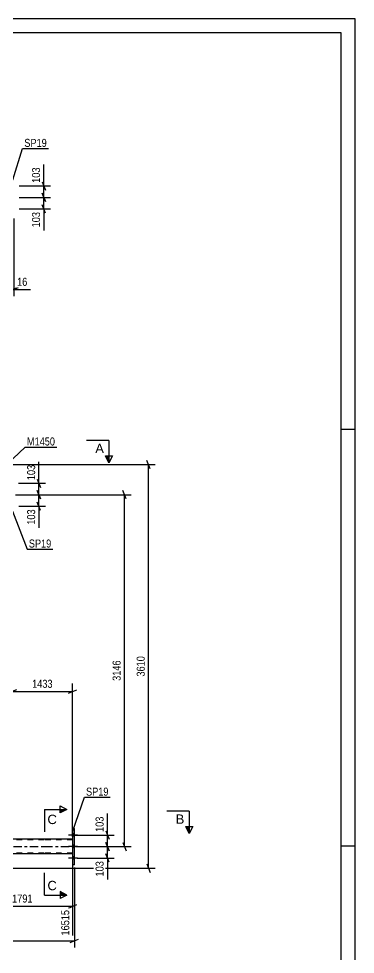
# Model space of a CAD drawing. Header units: millimetres. Extents: x -78 to 763, y -424 to 170.
# Drawn here: x 642.2 to 762.6, y -164.4 to 170.3 of the extents above; entities that cross this region are included whole.
import ezdxf

# ---------------------------------------------------------------- set-up
doc = ezdxf.new("R2010")
doc.units = ezdxf.units.MM
doc.linetypes.add('DXK_LINE_DOT2', pattern=[3.9198, 1.9599, -1.9599])
doc.linetypes.add('DXK_LINE_DOT3', pattern=[5.9187, 2.979, -0.9799, 0.9799, -0.9799])
doc.styles.add('Arial', font='ARIAL.TTF', dxfattribs={"height": 0.2})
doc.styles.add('Arial Narrow', font='ARIALN.TTF', dxfattribs={"height": 0.2})

# ---------------------------------------------------------------- blocks, each defined once
blk = doc.blocks.new('Unknown-814185653-1133')
at = {"color": 5, "linetype": 'Continuous'}
for p, q in [((762.64, 170.32), (-78.36, 170.32)), ((762.64, -423.68), (762.64, 170.32)), ((757.64, 165.32), (-73.36, 165.32)), ((757.64, -418.68), (757.64, 165.32)), ((762.64, 23.32), (757.64, 23.32)), ((762.64, -125.68), (757.64, -125.68))]:
    blk.add_line(p, q, dxfattribs=at)
blk = doc.blocks.new('Part-814185653-3967 - 3727')
at = {"color": 7, "linetype": 'DXK_LINE_DOT2'}
for p, q in [((651.29, -123.46), (36.63, -123.46)), ((661.51, -123.46), (651.39, -123.46)), ((661.51, -123.22), (661.51, -128.5)), ((651.29, -128.26), (36.63, -128.26)), ((661.51, -128.26), (651.39, -128.26))]:
    blk.add_line(p, q, dxfattribs=at)
at = {"color": 2, "linetype": 'Continuous'}
for p, q in [((651.29, -123.22), (551.17, -123.22)), ((661.51, -123.22), (651.39, -123.22)), ((651.29, -128.5), (551.17, -128.5)), ((661.51, -128.5), (651.39, -128.5))]:
    blk.add_line(p, q, dxfattribs=at)
at = {"color": 7, "linetype": 'DXK_LINE_DOT3'}
for p, q in [((36.63, -125.86), (651.29, -125.86)), ((651.39, -125.86), (661.51, -125.86))]:
    blk.add_line(p, q, dxfattribs=at)
blk = doc.blocks.new('Part-814185653-3977 - 3727')
at = {"color": 2, "linetype": 'Continuous'}
for p, q in [((662.15, -119.36), (661.51, -119.36)), ((661.51, -119.36), (661.51, -132.36)), ((662.15, -132.36), (662.15, -119.36)), ((662.15, -132.36), (661.51, -132.36))]:
    blk.add_line(p, q, dxfattribs=at)
blk = doc.blocks.new('Bolt-814185653-4028 - 3727')
at = {"linetype": 'Continuous'}
for points in [[(661.51, -121.32), (661.51, -122.2), (662.15, -122.2), (662.15, -121.32)], [(661.51, -121.32), (661.51, -122.2), (662.15, -122.2), (662.15, -121.32)], [(661.51, -121.32), (661.51, -122.2), (662.15, -122.2), (662.15, -121.32)], [(661.51, -125.42), (661.51, -126.3), (662.15, -126.3), (662.15, -125.42)], [(661.51, -125.42), (661.51, -126.3), (662.15, -126.3), (662.15, -125.42)], [(661.51, -129.52), (661.51, -130.4), (662.15, -130.4), (662.15, -129.52)], [(661.51, -129.52), (661.51, -130.4), (662.15, -130.4), (662.15, -129.52)], [(661.51, -129.52), (661.51, -130.4), (662.15, -130.4), (662.15, -129.52)]]:
    blk.add_hatch(color=1, dxfattribs=at).paths.add_polyline_path(points)
at = {"color": 1, "linetype": 'Continuous'}
for p, q in [((663.31, -121.76), (659.99, -121.76)), ((663.31, -121.76), (659.99, -121.76)), ((663.31, -121.76), (659.99, -121.76)), ((662.15, -121.32), (661.51, -121.32)), ((662.15, -121.32), (661.51, -121.32)), ((662.15, -121.32), (661.51, -121.32)), ((662.15, -122.2), (661.51, -122.2)), ((662.15, -122.2), (661.51, -122.2)), ((662.15, -122.2), (661.51, -122.2)), ((663.31, -125.86), (659.99, -125.86)), ((663.31, -125.86), (659.99, -125.86)), ((662.15, -125.42), (661.51, -125.42)), ((662.15, -125.42), (661.51, -125.42)), ((662.15, -126.3), (661.51, -126.3)), ((662.15, -126.3), (661.51, -126.3)), ((663.31, -129.96), (659.99, -129.96)), ((663.31, -129.96), (659.99, -129.96)), ((663.31, -129.96), (659.99, -129.96)), ((662.15, -129.52), (661.51, -129.52)), ((662.15, -129.52), (661.51, -129.52)), ((662.15, -129.52), (661.51, -129.52)), ((662.15, -130.4), (661.51, -130.4)), ((662.15, -130.4), (661.51, -130.4)), ((662.15, -130.4), (661.51, -130.4))]:
    blk.add_line(p, q, dxfattribs=at)
blk = doc.blocks.new('StraightDimension-814185653-3025 - 2694')
at = {"color": 7, "linetype": 'Continuous'}
for p, q in [((642.45, 110.47), (653.61, 110.47)), ((650.61, 111.97), (651.81, 108.97)), ((651.21, 106.37), (651.21, 110.47)), ((651.81, 104.87), (650.61, 107.87)), ((642.45, 106.37), (653.61, 106.37))]:
    blk.add_line(p, q, dxfattribs=at)
at = {"color": 0}
blk.add_wipeout([(650.46, 117.68), (646.26, 117.68), (646.26, 111), (650.46, 111)], dxfattribs=at)
at = {"color": 7, "linetype": 'Continuous'}
blk.add_line((651.21, 110.47), (651.21, 118.21), dxfattribs=at)
blk.add_line((651.21, 110.47), (651.21, 118.21), dxfattribs=at)
at = {"color": 3, "style": 'Arial Narrow'}
blk.add_text('103', height=2.863, rotation=90.0002, dxfattribs=at).set_placement((649.86, 111.6))
blk = doc.blocks.new('StraightDimension-814185653-3038 - 2694')
at = {"color": 7, "linetype": 'Continuous'}
for p, q in [((650.61, 107.87), (651.81, 104.87)), ((642.45, 106.37), (653.61, 106.37)), ((651.81, 100.77), (650.61, 103.77)), ((651.21, 102.27), (651.21, 106.37)), ((642.45, 102.27), (653.61, 102.27))]:
    blk.add_line(p, q, dxfattribs=at)
at = {"color": 0}
blk.add_wipeout([(650.46, 101.75), (646.26, 101.75), (646.26, 95.06), (650.46, 95.06)], dxfattribs=at)
at = {"color": 7, "linetype": 'Continuous'}
blk.add_line((651.21, 102.27), (651.21, 94.54), dxfattribs=at)
blk.add_line((651.21, 102.27), (651.21, 94.54), dxfattribs=at)
at = {"color": 3, "style": 'Arial Narrow'}
blk.add_text('103', height=2.863, rotation=90.0002, dxfattribs=at).set_placement((649.86, 95.66))
blk = doc.blocks.new('StraightDimension-814185653-3072 - 2694')
at = {"color": 7, "linetype": 'Continuous'}
for p, q in [((639.89, 98.87), (639.89, 71.01)), ((640.53, 98.87), (640.53, 71.01)), ((638.39, 72.81), (641.39, 74.01)), ((642.03, 74.01), (639.03, 72.81)), ((639.89, 73.41), (640.53, 73.41))]:
    blk.add_line(p, q, dxfattribs=at)
at = {"color": 0}
blk.add_wipeout([(645.91, 74.16), (645.91, 78.36), (641.05, 78.36), (641.05, 74.16)], dxfattribs=at)
at = {"color": 7, "linetype": 'Continuous'}
blk.add_line((640.53, 73.41), (646.43, 73.41), dxfattribs=at)
blk.add_line((640.53, 73.41), (646.43, 73.41), dxfattribs=at)
at = {"color": 3, "style": 'Arial Narrow'}
blk.add_text('16', height=2.863, dxfattribs=at).set_placement((641.65, 74.76))
blk = doc.blocks.new('StraightDimension-814185653-10199 - 3727')
at = {"color": 7, "linetype": 'Continuous'}
for p, q in [((642.21, 4.1), (651.86, 4.1)), ((648.86, 5.6), (650.06, 2.6)), ((649.46, 0), (649.46, 4.1)), ((641.21, 0), (651.86, 0)), ((650.06, -1.5), (648.86, 1.5))]:
    blk.add_line(p, q, dxfattribs=at)
at = {"color": 0}
blk.add_wipeout([(648.71, 11.31), (644.51, 11.31), (644.51, 4.63), (648.71, 4.63)], dxfattribs=at)
at = {"color": 7, "linetype": 'Continuous'}
blk.add_line((649.46, 4.1), (649.46, 11.83), dxfattribs=at)
blk.add_line((649.46, 4.1), (649.46, 11.83), dxfattribs=at)
at = {"color": 3, "style": 'Arial Narrow'}
blk.add_text('103', height=2.863, rotation=90.0002, dxfattribs=at).set_placement((648.11, 5.23))
blk = doc.blocks.new('StraightDimension-814185653-5083 - 3727')
at = {"color": 7, "linetype": 'Continuous'}
for p, q in [((673.35, -120.26), (674.55, -123.26)), ((661.75, -121.76), (676.35, -121.76)), ((673.95, -125.86), (673.95, -121.76)), ((663.15, -125.86), (676.35, -125.86)), ((674.55, -127.36), (673.35, -124.36))]:
    blk.add_line(p, q, dxfattribs=at)
at = {"color": 0}
blk.add_wipeout([(673.2, -114.55), (669, -114.55), (669, -121.23), (673.2, -121.23)], dxfattribs=at)
at = {"color": 7, "linetype": 'Continuous'}
blk.add_line((673.95, -121.76), (673.95, -114.02), dxfattribs=at)
blk.add_line((673.95, -121.76), (673.95, -114.02), dxfattribs=at)
at = {"color": 3, "style": 'Arial Narrow'}
blk.add_text('103', height=2.863, rotation=90.0002, dxfattribs=at).set_placement((672.6, -120.63))
blk = doc.blocks.new('StraightDimension-814185653-5121 - 3727')
at = {"color": 7, "linetype": 'Continuous'}
for p, q in [((638.33, 10.8), (691.06, 10.8)), ((689.26, 9.3), (688.06, 12.3)), ((688.66, -133.6), (688.66, 10.8)), ((552.17, -133.6), (691.06, -133.6)), ((688.06, -132.1), (689.26, -135.1))]:
    blk.add_line(p, q, dxfattribs=at)
at = {"color": 0}
blk.add_wipeout([(687.91, -57.15), (683.71, -57.15), (683.71, -65.66), (687.91, -65.66)], dxfattribs=at)
at = {"color": 3, "style": 'Arial Narrow'}
blk.add_text('3610', height=2.863, rotation=90.0002, dxfattribs=at).set_placement((687.31, -65.06))
blk = doc.blocks.new('StraightDimension-814185653-4795 - 3727')
at = {"color": 7, "linetype": 'Continuous'}
for p, q in [((662.15, -133.36), (662.15, -162.02)), ((-0.64, -159.62), (662.15, -159.62)), ((660.65, -160.22), (663.65, -159.02))]:
    blk.add_line(p, q, dxfattribs=at)
blk = doc.blocks.new('StraightDimension-814185653-5091 - 3727')
at = {"color": 7, "linetype": 'Continuous'}
for p, q in [((663.15, -125.86), (676.35, -125.86)), ((673.35, -124.36), (674.55, -127.36)), ((673.95, -129.96), (673.95, -125.86)), ((663.15, -129.96), (676.35, -129.96)), ((674.55, -131.46), (673.35, -128.46))]:
    blk.add_line(p, q, dxfattribs=at)
at = {"color": 0}
blk.add_wipeout([(673.2, -130.48), (669, -130.48), (669, -137.17), (673.2, -137.17)], dxfattribs=at)
at = {"color": 7, "linetype": 'Continuous'}
blk.add_line((673.95, -129.96), (673.95, -137.69), dxfattribs=at)
blk.add_line((673.95, -129.96), (673.95, -137.69), dxfattribs=at)
at = {"color": 3, "style": 'Arial Narrow'}
blk.add_text('103', height=2.863, rotation=90.0002, dxfattribs=at).set_placement((672.6, -136.57))
blk = doc.blocks.new('StraightDimension-814185653-4539 - 3727')
at = {"color": 7, "linetype": 'Continuous'}
for p, q in [((625.56, -124.22), (625.56, -157.69)), ((661.51, -129.5), (661.51, -157.69)), ((627.06, -146.65), (624.06, -147.85)), ((625.56, -147.25), (661.51, -147.25)), ((660.01, -147.85), (663.01, -146.65))]:
    blk.add_line(p, q, dxfattribs=at)
at = {"color": 0}
blk.add_wipeout([(647.79, -146.5), (647.79, -142.3), (639.28, -142.3), (639.28, -146.5)], dxfattribs=at)
at = {"color": 0, "linetype": 'Continuous'}
blk.add_wipeout([(660.91, -147.95), (656.71, -147.95), (656.71, -158.29), (660.91, -158.29)], dxfattribs=at)
at = {"color": 3, "style": 'Arial Narrow'}
blk.add_text('1791', height=2.863, dxfattribs=at).set_placement((639.88, -145.9))
at = {"color": 3, "linetype": 'Continuous', "style": 'Arial Narrow'}
blk.add_text('16515', height=2.863, rotation=90.0002, dxfattribs=at).set_placement((660.31, -157.69))
blk = doc.blocks.new('StraightDimension-814185653-4806 - 3727')
at = {"color": 7, "linetype": 'Continuous'}
for p, q in [((639.89, -3), (639.89, -72.81)), ((641.39, -69.81), (638.39, -71.01)), ((660.01, -71.01), (663.01, -69.81)), ((661.51, -122.22), (661.51, -67.56)), ((639.89, -70.41), (661.51, -70.41))]:
    blk.add_line(p, q, dxfattribs=at)
at = {"color": 0}
blk.add_wipeout([(654.95, -69.66), (654.95, -65.46), (646.44, -65.46), (646.44, -69.66)], dxfattribs=at)
at = {"color": 3, "style": 'Arial Narrow'}
blk.add_text('1433', height=2.863, dxfattribs=at).set_placement((647.04, -69.06))
blk = doc.blocks.new('StraightDimension-814185653-10177 - 3727')
at = {"color": 7, "linetype": 'Continuous'}
for p, q in [((641.03, 0), (682.44, 0)), ((680.64, -1.5), (679.44, 1.5)), ((680.04, -125.86), (680.04, 0)), ((662.51, -125.86), (682.44, -125.86)), ((679.44, -124.36), (680.64, -127.36))]:
    blk.add_line(p, q, dxfattribs=at)
at = {"color": 0}
blk.add_wipeout([(679.29, -58.67), (675.09, -58.67), (675.09, -67.19), (679.29, -67.19)], dxfattribs=at)
at = {"color": 3, "style": 'Arial Narrow'}
blk.add_text('3146', height=2.863, rotation=90.0002, dxfattribs=at).set_placement((678.69, -66.59))
blk = doc.blocks.new('StraightDimension-814185653-10200 - 3727')
at = {"color": 7, "linetype": 'Continuous'}
for p, q in [((641.21, 0), (651.86, 0)), ((648.86, 1.5), (650.06, -1.5)), ((649.46, -4.1), (649.46, 0)), ((650.06, -5.6), (648.86, -2.6)), ((642.24, -4.1), (651.86, -4.1))]:
    blk.add_line(p, q, dxfattribs=at)
at = {"color": 0}
blk.add_wipeout([(648.71, -4.62), (644.51, -4.62), (644.51, -11.31), (648.71, -11.31)], dxfattribs=at)
at = {"color": 7, "linetype": 'Continuous'}
blk.add_line((649.46, -4.1), (649.46, -11.83), dxfattribs=at)
blk.add_line((649.46, -4.1), (649.46, -11.83), dxfattribs=at)
at = {"color": 3, "style": 'Arial Narrow'}
blk.add_text('103', height=2.863, rotation=90.0002, dxfattribs=at).set_placement((648.11, -10.71))
blk = doc.blocks.new('Mark-814185653-2913 - 2694')
at = {"color": 0}
blk.add_wipeout([(652.28, 124.46), (652.28, 127.46), (644.24, 127.46), (644.24, 124.46)], dxfattribs=at)
blk.add_wipeout([(652.28, 124.46), (652.28, 127.46), (644.24, 127.46), (644.24, 124.46)], dxfattribs=at)
at = {"color": 30, "linetype": 'Continuous'}
for p, q in [((640.17, 112.65), (643.64, 123.86)), ((643.64, 123.86), (652.88, 123.86))]:
    blk.add_line(p, q, dxfattribs=at)
at = {"color": 3, "style": 'Arial Narrow'}
blk.add_text('SP19', height=2.863, dxfattribs=at).set_placement((644.24, 124.46))
blk = doc.blocks.new('SectionMark-814185653-5387 - 3727')
at = {"color": 6, "linetype": 'Continuous'}
for p in [(674.48, 19.4), (675.73, 13.9)]:
    blk.add_line(p, (674.48, 11.4), dxfattribs=at)
at = {"color": 0, "linetype": 'Continuous'}
blk.add_wipeout([(672.73, 14.9), (672.73, 18.4), (669.62, 18.4), (669.62, 14.9)], dxfattribs=at)
at = {"linetype": 'Continuous'}
blk.add_hatch(color=6, dxfattribs=at).paths.add_polyline_path([(673.23, 13.9), (674.48, 13.9), (674.48, 11.4)])
at = {"color": 6, "linetype": 'Continuous'}
for p, q in [((674.48, 19.4), (666.48, 19.4)), ((673.23, 13.9), (675.73, 13.9)), ((674.48, 11.4), (673.23, 13.9))]:
    blk.add_line(p, q, dxfattribs=at)
at = {"color": 3, "linetype": 'Continuous', "style": 'Arial'}
blk.add_text('A', height=3.34, dxfattribs=at).set_placement((669.62, 14.9))
blk = doc.blocks.new('Mark-814185653-3903 - 3727')
at = {"color": 0}
blk.add_wipeout([(653.89, -18.88), (653.89, -15.88), (645.85, -15.88), (645.85, -18.88)], dxfattribs=at)
blk.add_wipeout([(653.89, -18.88), (653.89, -15.88), (645.85, -15.88), (645.85, -18.88)], dxfattribs=at)
at = {"color": 30, "linetype": 'Continuous'}
for p, q in [((640.02, -5.86), (645.25, -19.48)), ((645.25, -19.48), (654.49, -19.48))]:
    blk.add_line(p, q, dxfattribs=at)
at = {"color": 3, "style": 'Arial Narrow'}
blk.add_text('SP19', height=2.863, dxfattribs=at).set_placement((645.85, -18.88))
blk = doc.blocks.new('Mark-814185653-3973 - 3727')
at = {"color": 0}
blk.add_wipeout([(674.36, -107.65), (674.36, -104.65), (666.32, -104.65), (666.32, -107.65)], dxfattribs=at)
blk.add_wipeout([(674.36, -107.65), (674.36, -104.65), (666.32, -104.65), (666.32, -107.65)], dxfattribs=at)
at = {"color": 30, "linetype": 'Continuous'}
for p, q in [((661.57, -120.29), (665.72, -108.25)), ((665.72, -108.25), (674.96, -108.25))]:
    blk.add_line(p, q, dxfattribs=at)
at = {"color": 3, "style": 'Arial Narrow'}
blk.add_text('SP19', height=2.863, dxfattribs=at).set_placement((666.32, -107.65))
blk = doc.blocks.new('SectionMark-814185653-5381 - 3727')
at = {"color": 6, "linetype": 'Continuous'}
for p in [(703.23, -113.22), (704.48, -118.72)]:
    blk.add_line(p, (703.23, -121.22), dxfattribs=at)
at = {"color": 0, "linetype": 'Continuous'}
blk.add_wipeout([(701.48, -117.72), (701.48, -114.22), (698.37, -114.22), (698.37, -117.72)], dxfattribs=at)
at = {"linetype": 'Continuous'}
blk.add_hatch(color=6, dxfattribs=at).paths.add_polyline_path([(701.98, -118.72), (703.23, -118.72), (703.23, -121.22)])
at = {"color": 6, "linetype": 'Continuous'}
for p, q in [((703.23, -113.22), (695.23, -113.22)), ((701.98, -118.72), (704.48, -118.72)), ((703.23, -121.22), (701.98, -118.72))]:
    blk.add_line(p, q, dxfattribs=at)
at = {"color": 3, "linetype": 'Continuous', "style": 'Arial'}
blk.add_text('B', height=3.34, dxfattribs=at).set_placement((698.37, -117.72))
blk = doc.blocks.new('Mark-814185653-4066 - 3727')
at = {"color": 0}
blk.add_wipeout([(655.23, 17.63), (655.23, 20.63), (645.18, 20.63), (645.18, 17.63)], dxfattribs=at)
blk.add_wipeout([(655.23, 17.63), (655.23, 20.63), (645.18, 20.63), (645.18, 17.63)], dxfattribs=at)
at = {"color": 30, "linetype": 'Continuous'}
for p, q in [((635.91, 8.89), (644.58, 17.03)), ((644.58, 17.03), (655.83, 17.03))]:
    blk.add_line(p, q, dxfattribs=at)
at = {"color": 3, "style": 'Arial Narrow'}
blk.add_text('M1450', height=2.863, dxfattribs=at).set_placement((645.18, 17.63))
blk = doc.blocks.new('SectionMark-814185653-13345 - 3727')
at = {"color": 6, "linetype": 'Continuous'}
for p, q in [((651.51, -112.57), (659.51, -112.57)), ((657.01, -111.32), (659.51, -112.57)), ((651.51, -143.23), (659.51, -143.23)), ((659.51, -143.23), (657.01, -144.48))]:
    blk.add_line(p, q, dxfattribs=at)
at = {"color": 0, "linetype": 'Continuous'}
for points in [[(655.88, -117.82), (655.88, -114.32), (652.51, -114.32), (652.51, -117.82)], [(655.88, -141.48), (655.88, -137.98), (652.51, -137.98), (652.51, -141.48)]]:
    blk.add_wipeout(points, dxfattribs=at)
at = {"linetype": 'Continuous'}
for points in [[(657.01, -113.82), (657.01, -112.57), (659.51, -112.57)], [(657.01, -143.23), (657.01, -141.98), (659.51, -143.23)]]:
    blk.add_hatch(color=6, dxfattribs=at).paths.add_polyline_path(points)
at = {"color": 6, "linetype": 'Continuous'}
for p, q in [((651.51, -112.57), (651.51, -120.57)), ((657.01, -113.82), (657.01, -111.32)), ((659.51, -112.57), (657.01, -113.82)), ((651.51, -143.23), (651.51, -135.23)), ((659.51, -143.23), (657.01, -141.98)), ((657.01, -141.98), (657.01, -144.48))]:
    blk.add_line(p, q, dxfattribs=at)
at = {"color": 3, "linetype": 'Continuous', "style": 'Arial'}
for p in [(652.51, -117.82), (652.51, -141.48)]:
    blk.add_text('C', height=3.34, dxfattribs=at).set_placement(p)

msp = doc.modelspace()

# ---------------------------------------------------------------- block references
for name in ['Unknown-814185653-1133', 'Part-814185653-3977 - 3727', 'Part-814185653-3967 - 3727', 'Bolt-814185653-4028 - 3727']:
    msp.add_blockref(name, (0, 0))

# ---------------------------------------------------------------- next in the draw order: block references
for name in ['StraightDimension-814185653-3025 - 2694', 'StraightDimension-814185653-10199 - 3727', 'StraightDimension-814185653-5083 - 3727']:
    msp.add_blockref(name, (0, 0))

# ---------------------------------------------------------------- next in the draw order: block references
for name in ['Mark-814185653-2913 - 2694', 'StraightDimension-814185653-3038 - 2694', 'StraightDimension-814185653-5121 - 3727']:
    msp.add_blockref(name, (0, 0))

# ---------------------------------------------------------------- next in the draw order: block references
for name in ['StraightDimension-814185653-3072 - 2694', 'SectionMark-814185653-5387 - 3727', 'StraightDimension-814185653-4795 - 3727']:
    msp.add_blockref(name, (0, 0))

# ---------------------------------------------------------------- next in the draw order: block references
for name in ['Mark-814185653-4066 - 3727', 'StraightDimension-814185653-4806 - 3727', 'StraightDimension-814185653-5091 - 3727']:
    msp.add_blockref(name, (0, 0))

# ---------------------------------------------------------------- next in the draw order: block references
msp.add_blockref('StraightDimension-814185653-4539 - 3727', (0, 0))

# ---------------------------------------------------------------- next in the draw order: block references
msp.add_blockref('StraightDimension-814185653-10177 - 3727', (0, 0))

# ---------------------------------------------------------------- next in the draw order: block references
for name in ['StraightDimension-814185653-10200 - 3727', 'Mark-814185653-3973 - 3727']:
    msp.add_blockref(name, (0, 0))

# ---------------------------------------------------------------- next in the draw order: block references
for name in ['Mark-814185653-3903 - 3727', 'SectionMark-814185653-5381 - 3727']:
    msp.add_blockref(name, (0, 0))

# ---------------------------------------------------------------- next in the draw order: block references
msp.add_blockref('SectionMark-814185653-13345 - 3727', (0, 0))

doc.saveas('drawing.dxf')
